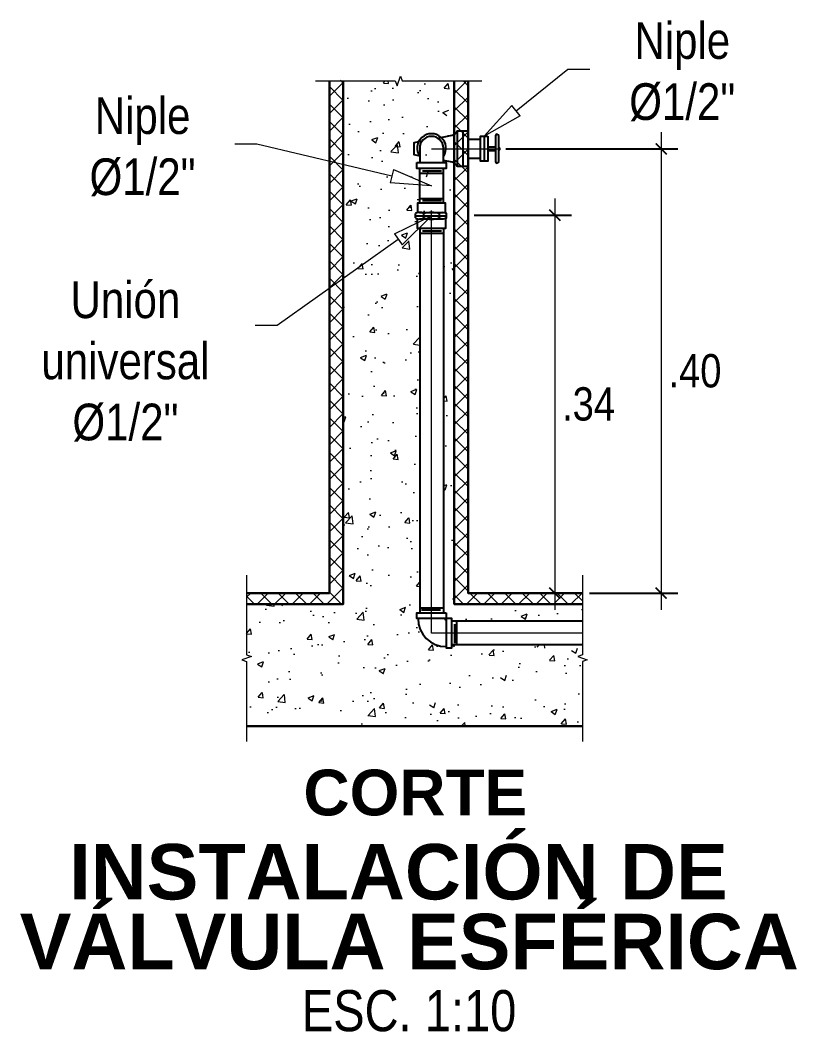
# Model space of a CAD drawing. Header units: metres. Extents: x 800066 to 1601495, y 9254195 to 18508415.
# Drawn here: x 800753.164 to 800753.864, y 9254194.941 to 9254195.853 of the extents above; entities that cross this region are included whole.
import ezdxf
from ezdxf import colors
from ezdxf.entities.mleader import LeaderData, LeaderLine
from ezdxf.enums import TextEntityAlignment as Align
from ezdxf.math import Vec2, Vec3

# ---------------------------------------------------------------- set-up
doc = ezdxf.new("R2010")
doc.units = ezdxf.units.M
doc.header["$LTSCALE"] = 0.3
doc.header["$MEASUREMENT"] = 0
doc.header["$PDMODE"] = 2
doc.linetypes.add('TRAZO_Y_PUNTOX2', pattern=[50.8, 25.4, -12.7, 0, -12.7])
for name, color, linetype, lineweight in [('-Acotado', 251, 'Continuous', 5), ('-Textos', 7, 'Continuous', 20), ('FIC-2ES_CONCRETO 210', 251, 'Continuous', 30), ('FIC-2ES_EJES_', 1, 'TRAZO_Y_PUNTOX2', 5), ('FIC-2ES_HATCH_', 252, 'Continuous', 5)]:
    doc.layers.add(name, color=color, linetype=linetype, lineweight=lineweight)
doc.layers.add('FIC-2ES_COTAS', color=7, linetype='Continuous', lineweight=5, true_color=0x6b006b)
doc.layers.add('FIC-2ES_TUBERIAS-NUEVAS', color=150, linetype='Continuous')
doc.layers.add('g-textos-titulos', color=4, linetype='Continuous')
doc.styles.add('-Arial Narrow', font='ARIALN.TTF')
doc.styles.add('25-TITULO', font='arialbd.ttf', dxfattribs={"height": 0.1})
doc.styles.add('COTAS Y DIRECTRIZ', font='ARIALN.TTF')
doc.dimstyles.new('FIC - CORTE', dxfattribs={"dimtxt": 2, "dimasz": 1, "dimexe": 1.5, "dimexo": 0.625, "dimgap": 0.9, "dimtad": 2, "dimtih": 1, "dimtoh": 1, "dimzin": 4, "dimdsep": 46, "dimtxsty": 'COTAS Y DIRECTRIZ', "dimblk": 'ARCHTICK', "dimcen": 0.9, "dimdle": 1.5, "dimclrd": 256, "dimclre": 256, "dimclrt": 7, "dimadec": 0, "dimazin": 0, "dimtfac": 1, "dimtix": 1, "dimtmove": 2, "dimatfit": 3, "dimfxl": 1, "dimlwd": 5, "dimarcsym": 0})
pattern_1 = [(45, (800624.179169, 9254018.196447), (-0.0078577241, 0.0078577241), []), (135, (800624.179169, 9254018.196447), (-0.0078577241, -0.0078577241), [])]

# ---------------------------------------------------------------- blocks, each defined once
blk = doc.blocks.new('_ArchTick')
at = {"color": 0, "linetype": 'ByBlock', "const_width": 0.15}
blk.add_lwpolyline([(-0.5, -0.5), (0.5, 0.5)], dxfattribs=at)
blk = doc.blocks.new('*D393')
at = {"layer": 'Defpoints', "color": 0, "lineweight": 13, "transparency": 16777216}
for p in [(800753.56646, 9254195.67723), (800753.56809, 9254195.33649), (800753.6454, 9254195.33649)]:
    blk.add_point(p, dxfattribs=at)
at = {"layer": 'FIC-2ES_COTAS', "color": 252, "lineweight": 5, "transparency": 16777216}
blk.add_line((800753.6454, 9254195.69223), (800753.6454, 9254195.32149), dxfattribs=at)
at = {"layer": 'FIC-2ES_COTAS', "color": 252, "lineweight": -2, "transparency": 16777216}
for p, q in [((800753.57271, 9254195.67723), (800753.6604, 9254195.67723)), ((800753.57434, 9254195.33649), (800753.6604, 9254195.33649))]:
    blk.add_line(p, q, dxfattribs=at)
at = {"layer": 'FIC-2ES_COTAS', "color": 252, "lineweight": 5, "transparency": 16777216, "xscale": 0.01, "yscale": 0.01, "zscale": 0.01}
for p, rotation in [((800753.6454, 9254195.67723), 90), ((800753.6454, 9254195.33649), 270)]:
    blk.add_blockref('_ArchTick', p, dxfattribs=dict(at, rotation=rotation))
at = {"layer": 'FIC-2ES_COTAS', "color": 252, "transparency": 16777216, "insert": (800753.67585, 9254195.50686), "char_height": 0.03, "attachment_point": 5, "style": 'COTAS Y DIRECTRIZ'}
blk.add_mtext('.34', dxfattribs=at)
blk = doc.blocks.new('*D397')
at = {"layer": 'Defpoints', "color": 0, "lineweight": 13, "transparency": 16777216}
for p in [(800753.59496, 9254195.73701), (800753.6704, 9254195.33649), (800753.74132, 9254195.33649)]:
    blk.add_point(p, dxfattribs=at)
at = {"layer": 'FIC-2ES_COTAS', "color": 252, "lineweight": 5, "transparency": 16777216}
blk.add_line((800753.74132, 9254195.75201), (800753.74132, 9254195.32149), dxfattribs=at)
at = {"layer": 'FIC-2ES_COTAS', "color": 252, "lineweight": -2, "transparency": 16777216}
for p, q in [((800753.60121, 9254195.73701), (800753.75632, 9254195.73701)), ((800753.67665, 9254195.33649), (800753.75632, 9254195.33649))]:
    blk.add_line(p, q, dxfattribs=at)
at = {"layer": 'FIC-2ES_COTAS', "color": 252, "lineweight": 5, "transparency": 16777216, "xscale": 0.01, "yscale": 0.01, "zscale": 0.01}
for p, rotation in [((800753.74132, 9254195.73701), 90), ((800753.74132, 9254195.33649), 270)]:
    blk.add_blockref('_ArchTick', p, dxfattribs=dict(at, rotation=rotation))
at = {"layer": 'FIC-2ES_COTAS', "color": 252, "transparency": 16777216, "insert": (800753.77178, 9254195.53675), "char_height": 0.03, "attachment_point": 5, "style": 'COTAS Y DIRECTRIZ'}
blk.add_mtext('.40', dxfattribs=at)
blk = doc.blocks.new('_ClosedBlank')
at = {"color": 0, "linetype": 'ByBlock', "lineweight": -2}
for p, q in [((-1, 0.167), (0, 0)), ((-1, 0.167), (-1, -0.167)), ((0, 0), (-1, -0.167))]:
    blk.add_line(p, q, dxfattribs=at)

msp = doc.modelspace()

# ---------------------------------------------------------------- hatches: boundary and pattern name
at = {"layer": 'FIC-2ES_HATCH_'}
h = msp.add_hatch(dxfattribs=at)
h.set_pattern_fill('AR-CONC', color=256, scale=0.0003)
h.set_pattern_definition([(50, (800624.17917, 9254018.196447), (0.054655401, -0.004781726), [0.005715, -0.062865]), (355, (800624.17917, 9254018.196447), (-0.010573026, 0.057317054), [0.004572, -0.050292175]), (100.451445, (800624.183724, 9254018.19605), (0.044082374, 0.052535326), [0.004857003, -0.053427073]), (46.1842, (800624.17917, 9254018.21169), (0.081323712, -0.012612698), [0.0085725, -0.0942975]), (96.635558, (800624.185946, 9254018.21064), (0.07122124, 0.074227837), [0.007285507, -0.080140682]), (351.18415, (800624.17917, 9254018.21169), (0.07122124, 0.074227837), [0.00685799, -0.07543792]), (21, (800624.18679, 9254018.207877), (0.045484317, -0.030679559), [0.005715, -0.062865]), (326, (800624.18679, 9254018.207877), (0.018540609, 0.05525639), [0.004572, -0.050292]), (71.451445, (800624.19058, 9254018.20532), (0.064024926, 0.024576831), [0.004857003, -0.053426981]), (37.5, (800624.179169, 9254018.196447), (0.000926581, 0.0253665117), [0, -0.0496824, 0, -0.051054, 0, -0.0504825]), (7.5, (800624.17917, 9254018.196447), (0.0200458988, 0.0300541724), [0, -0.0291084, 0, -0.0485394, 0, -0.0192405]), (327.5, (800624.162176, 9254018.196447), (0.0406771786, -0.0017186232), [0, -0.01905, 0, -0.059436, 0, -0.078867]), (317.5, (800624.154556, 9254018.196447), (0.0444387544, 0.0076279473), [0, -0.024765, 0, -0.0394716, 0, -0.056007])])
h.paths.add_polyline_path([(800753.6661, 9254195.27931), (800753.6704, 9254195.28087), (800753.6704, 9254195.28967), (800753.55263, 9254195.28967), (800753.55263, 9254195.28719), (800753.54743, 9254195.28719), (800753.54743, 9254195.28821, -0.414214), (800753.52215, 9254195.31348), (800753.52114, 9254195.31348), (800753.52114, 9254195.31869), (800753.52362, 9254195.31869), (800753.52362, 9254195.66529), (800753.52168, 9254195.66529), (800753.52168, 9254195.67397, -0.068648), (800753.51997, 9254195.67472), (800753.51997, 9254195.67876, -0.068648), (800753.52168, 9254195.67952), (800753.52168, 9254195.68819), (800753.52362, 9254195.68819), (800753.52362, 9254195.71945), (800753.52114, 9254195.71945), (800753.52114, 9254195.72465), (800753.52362, 9254195.72465), (800753.52362, 9254195.7302, -0.01824), (800753.5231, 9254195.73099), (800753.51824, 9254195.73196), (800753.51824, 9254195.7425), (800753.52255, 9254195.74336, -0.498407), (800753.54296, 9254195.74741), (800753.55286, 9254195.74937, 0.071912), (800753.55474, 9254195.75009), (800753.55474, 9254195.79833), (800753.50787, 9254195.79833), (800753.5063, 9254195.80263), (800753.50318, 9254195.79404), (800753.50162, 9254195.79833), (800753.45474, 9254195.79833), (800753.45474, 9254195.32649), (800753.36761, 9254195.32649), (800753.36761, 9254195.28087), (800753.3719, 9254195.27931), (800753.36331, 9254195.27618), (800753.36761, 9254195.27462), (800753.36761, 9254195.21649), (800753.6704, 9254195.21649), (800753.6704, 9254195.27462), (800753.67469, 9254195.27618)])
h.paths.add_polyline_path([(800753.6704, 9254195.32649), (800753.55474, 9254195.32649), (800753.55474, 9254195.72437, 0.071912), (800753.55286, 9254195.72509), (800753.54495, 9254195.72666), (800753.54495, 9254195.72465), (800753.54743, 9254195.72465), (800753.54743, 9254195.71945), (800753.54495, 9254195.71945), (800753.54495, 9254195.68819), (800753.53428, 9254195.68819), (800753.53428, 9254195.67978), (800753.54434, 9254195.67959, -0.139008), (800753.5477, 9254195.67864), (800753.5477, 9254195.67485, -0.139008), (800753.54434, 9254195.6739), (800753.54502, 9254195.67371), (800753.53428, 9254195.67371), (800753.53428, 9254195.66529), (800753.54495, 9254195.66529), (800753.54495, 9254195.31869), (800753.54743, 9254195.31869), (800753.54743, 9254195.31348), (800753.55263, 9254195.31348), (800753.55263, 9254195.31101), (800753.6704, 9254195.31101)], flags=17)
h = msp.add_hatch(dxfattribs=at)
h.set_pattern_fill('ANSI37', color=256, scale=0.0035, style=0)
h.set_pattern_definition(pattern_1)
h.paths.add_polyline_path([(800753.45474, 9254195.79924), (800753.44224, 9254195.79849), (800753.44224, 9254195.33649), (800753.45474, 9254195.33649)])
h = msp.add_hatch(dxfattribs=at)
h.set_pattern_fill('ANSI37', color=256, scale=0.0035, style=0)
h.set_pattern_definition(pattern_1)
h.paths.add_polyline_path([(800753.55474, 9254195.79868), (800753.55474, 9254195.65899), (800753.56724, 9254195.65899), (800753.56724, 9254195.79775)])
h.paths.add_polyline_path([(800753.55474, 9254195.65899), (800753.55474, 9254195.54649), (800753.56724, 9254195.54649), (800753.56724, 9254195.65899)])
h.paths.add_polyline_path([(800753.55474, 9254195.54649), (800753.55474, 9254195.47149), (800753.56724, 9254195.47149), (800753.56724, 9254195.54649)])
h.paths.add_polyline_path([(800753.55474, 9254195.47149), (800753.55474, 9254195.35899), (800753.56724, 9254195.35899), (800753.56724, 9254195.47149)])
h.paths.add_polyline_path([(800753.55474, 9254195.33649), (800753.56724, 9254195.33649), (800753.56724, 9254195.35899), (800753.55474, 9254195.35899)])
h = msp.add_hatch(dxfattribs=at)
h.set_pattern_fill('ANSI37', color=256, scale=0.0035, style=0)
h.set_pattern_definition(pattern_1)
h.paths.add_polyline_path([(800753.45474, 9254195.33649), (800753.36761, 9254195.33649), (800753.36761, 9254195.32649), (800753.45474, 9254195.32649)])
h.paths.add_polyline_path([(800753.6704, 9254195.33649), (800753.55474, 9254195.33649), (800753.55474, 9254195.32649), (800753.6704, 9254195.32649)])

# ---------------------------------------------------------------- linework, layer by layer
at = {"layer": 'FIC-2ES_CONCRETO 210'}
msp.add_line((800753.36761, 9254195.21649), (800753.6704, 9254195.21649), dxfattribs=at)
for points in [[(800753.36761, 9254195.33649), (800753.44224, 9254195.33649), (800753.44224, 9254195.79833)], [(800753.36761, 9254195.32649), (800753.45474, 9254195.32649), (800753.45474, 9254195.79833)], [(800753.6704, 9254195.32649), (800753.55474, 9254195.32649), (800753.55474, 9254195.79833)], [(800753.56724, 9254195.79833), (800753.56724, 9254195.33649), (800753.6704, 9254195.33649)]]:
    msp.add_lwpolyline(points, dxfattribs=at)
at = {"layer": 'FIC-2ES_EJES_', "linetype": 'Continuous'}
for points in [[(800753.42974, 9254195.79833), (800753.50162, 9254195.79833), (800753.50318, 9254195.79404), (800753.5063, 9254195.80263), (800753.50787, 9254195.79833), (800753.57974, 9254195.79833)], [(800753.36761, 9254195.35274), (800753.36761, 9254195.28087), (800753.3719, 9254195.27931), (800753.36331, 9254195.27618), (800753.36761, 9254195.27462), (800753.36761, 9254195.20274)], [(800753.6704, 9254195.35274), (800753.6704, 9254195.28087), (800753.6661, 9254195.27931), (800753.67469, 9254195.27618), (800753.6704, 9254195.27462), (800753.6704, 9254195.20274)]]:
    msp.add_lwpolyline(points, dxfattribs=at)
at = {"layer": 'FIC-2ES_EJES_', "ltscale": 0.05}
msp.add_lwpolyline([(800753.6704, 9254195.30034), (800753.53428, 9254195.30034), (800753.53428, 9254195.73701), (800753.59496, 9254195.73701)], dxfattribs=at)
at = {"layer": 'FIC-2ES_TUBERIAS-NUEVAS'}
for p, q in [((800753.56247, 9254195.75328), (800753.56247, 9254195.72118)), ((800753.56724, 9254195.74571), (800753.57852, 9254195.74571)), ((800753.58184, 9254195.74851), (800753.58184, 9254195.72595)), ((800753.58515, 9254195.73898), (800753.59187, 9254195.73898)), ((800753.58515, 9254195.73548), (800753.59187, 9254195.73548)), ((800753.56724, 9254195.72875), (800753.57852, 9254195.72875)), ((800753.52362, 9254195.68819), (800753.52362, 9254195.71945)), ((800753.52362, 9254195.71522), (800753.54495, 9254195.71522)), ((800753.52615, 9254195.71716), (800753.54319, 9254195.71716)), ((800753.54495, 9254195.68819), (800753.54495, 9254195.71945)), ((800753.52362, 9254195.69242), (800753.54495, 9254195.69242)), ((800753.52615, 9254195.69048), (800753.54319, 9254195.69048)), ((800753.51997, 9254195.67472), (800753.51997, 9254195.67876)), ((800753.52355, 9254195.67978), (800753.54502, 9254195.67978)), ((800753.51997, 9254195.67674), (800753.5477, 9254195.67674)), ((800753.54502, 9254195.67371), (800753.52355, 9254195.67371)), ((800753.52362, 9254195.66529), (800753.52362, 9254195.31858)), ((800753.52362, 9254195.66106), (800753.54495, 9254195.66106)), ((800753.52615, 9254195.663), (800753.54319, 9254195.663)), ((800753.54495, 9254195.66529), (800753.54495, 9254195.31858)), ((800753.54495, 9254195.32292), (800753.52362, 9254195.32292)), ((800753.54242, 9254195.32098), (800753.52538, 9254195.32098)), ((800753.6704, 9254195.31101), (800753.55263, 9254195.31101)), ((800753.55492, 9254195.30847), (800753.55492, 9254195.29143)), ((800753.55686, 9254195.31101), (800753.55686, 9254195.28967)), ((800753.6704, 9254195.28967), (800753.55263, 9254195.28967))]:
    msp.add_line(p, q, dxfattribs=at)
for points in [[(800753.53984, 9254195.74679), (800753.55286, 9254195.74937, 0.23236), (800753.5577, 9254195.75328)], [(800753.54495, 9254195.72465), (800753.54495, 9254195.73769, 1), (800753.52362, 9254195.73769), (800753.52362, 9254195.72465)], [(800753.5577, 9254195.72118, 0.23236), (800753.55286, 9254195.72509), (800753.54495, 9254195.72666)], [(800753.54099, 9254195.67485, 0.283494), (800753.5477, 9254195.67485), (800753.5477, 9254195.67864, 0.283494), (800753.54099, 9254195.67864)]]:
    msp.add_lwpolyline(points, format="xyb", dxfattribs=at)
for points in [[(800753.56724, 9254195.72118), (800753.5577, 9254195.72118), (800753.5577, 9254195.75328), (800753.56724, 9254195.75328)], [(800753.52567, 9254195.74398), (800753.51824, 9254195.7425), (800753.51824, 9254195.73196), (800753.52362, 9254195.73089)], [(800753.54689, 9254195.67952), (800753.54689, 9254195.68819), (800753.52168, 9254195.68819), (800753.52168, 9254195.67952)], [(800753.54689, 9254195.67397), (800753.54689, 9254195.66529), (800753.52168, 9254195.66529), (800753.52168, 9254195.67397)]]:
    msp.add_lwpolyline(points, dxfattribs=at)
for points in [[(800753.58515, 9254195.74851), (800753.58515, 9254195.72595), (800753.57852, 9254195.72595), (800753.57852, 9254195.74851)], [(800753.52114, 9254195.72465), (800753.54743, 9254195.72465), (800753.54743, 9254195.71945), (800753.52114, 9254195.71945)], [(800753.54743, 9254195.31869), (800753.54743, 9254195.28719), (800753.55263, 9254195.28719), (800753.55263, 9254195.31348), (800753.52114, 9254195.31348), (800753.52114, 9254195.31869)]]:
    msp.add_lwpolyline(points, close=True, dxfattribs=at)
for points in [[(800753.59187, 9254195.74872), (800753.59187, 9254195.72574, 1), (800753.59496, 9254195.72574), (800753.59496, 9254195.74872, 1)], [(800753.52713, 9254195.67472, 0.141747), (800753.54144, 9254195.67472), (800753.54144, 9254195.67876, 0.141747), (800753.52713, 9254195.67876)]]:
    msp.add_lwpolyline(points, format="xyb", close=True, dxfattribs=at)
for centre, radius, start, end in [((800753.53428, 9254195.73769), 0.01303, 324.9293, 215.0707), ((800753.52355, 9254195.67296), 0.00682, 58.3446, 121.6554), ((800753.52355, 9254195.68052), 0.00682, 238.3446, 301.6554), ((800753.54743, 9254195.31348), 0.02528, 180, 270), ((800753.54743, 9254195.31348), 0.00101, 180, 270)]:
    msp.add_arc(centre, radius, start, end, dxfattribs=at)
msp.add_ellipse((800753.59496, 9254195.73723), major_axis=(0, 0.00152), ratio=0.487557, start_param=3.141593, end_param=6.283185, dxfattribs=at)

# ---------------------------------------------------------------- texts
at = {"layer": '-Textos', "lineweight": 5, "style": '-Arial Narrow'}
msp.add_text('ESC. 1:10', height=0.037039, dxfattribs=at).set_placement((800753.51405, 9254194.9599), align=Align.MIDDLE_CENTER)
at = {"layer": 'g-textos-titulos', "color": 219, "lineweight": 5, "true_color": 0x642165, "style": '25-TITULO'}
for s, height, p in [('CORTE', 0.041256, (800753.51968, 9254195.15662)), ('INSTALACIÓN DE ', 0.05, (800753.51422, 9254195.08519)), ('VÁLVULA ESFÉRICA', 0.05, (800753.51422, 9254195.02225))]:
    msp.add_text(s, height=height, dxfattribs=at).set_placement(p, align=Align.MIDDLE_CENTER)

# ---------------------------------------------------------------- dimensions: what is measured, and where the dimension line sits
at = {"layer": 'FIC-2ES_COTAS'}
for base, p1, p2, picture, middle in [((800753.74132, 9254195.33649), (800753.59496, 9254195.73701), (800753.6704, 9254195.33649), '*D397', (800753.77178, 9254195.53675)), ((800753.6454, 9254195.33649), (800753.56646, 9254195.67723), (800753.56809, 9254195.33649), '*D393', (800753.67585, 9254195.50686))]:
    dim = msp.add_linear_dim(base=base, p1=p1, p2=p2, angle=90, dimstyle='FIC - CORTE', override={"dimtxt": 3, "dimclrd": 252, "dimclre": 252, "dimclrt": 252}, dxfattribs=at)
    dim.commit()
    dim.dimension.update_dxf_attribs({"geometry": picture, "text_midpoint": middle})

# ---------------------------------------------------------------- leaders
at = {"layer": '-Acotado'}
ml = msp.add_multileader_mtext('Standard', dxfattribs=at)
ml.set_content('Niple {\\A1;%%C1/2"\\Fromans|c0;\\W0.8; }', color=7, style='-Arial Narrow')
ml.set_leader_properties(color=7, linetype='ByLayer', lineweight=0)
ml.set_arrow_properties(name='CLOSEDBLANK')
ml.build(insert=Vec2(0, 0))
ml.multileader.update_dxf_attribs({"has_dogleg": 0, "text_left_attachment_type": 6, "text_right_attachment_type": 6, "dogleg_length": 0, "arrow_head_size": 0.03673, "scale": 0.025})
ctx = ml.context
ctx.base_point, ctx.scale, ctx.char_height, ctx.arrow_head_size, ctx.landing_gap_size, ctx.plane_origin = Vec3(800753.65726, 9254195.80907), 0.025, 0.0330591, 0.03673, 0.00918, Vec3(800751.59976, 9254196.57794)
ctx.left_attachment, ctx.right_attachment, ctx.text_align_type = 6, 6, 1
notes = []
notes.append((ctx, [(0, (1, 1, 0), (800753.65726, 9254195.80907), (1, 0), 0, [(0, [(800753.58184, 9254195.74851)], 0, [])])]))
ctx.mtext.insert, ctx.mtext.width, ctx.mtext.alignment, ctx.mtext.flow_direction = Vec3(800753.76033, 9254195.8513), 0.4211268, 2, 5
ml = msp.add_multileader_mtext('Standard', dxfattribs=at)
ml.set_content('Niple {\\A1;%%C1/2"\\Fromans|c0;\\W0.8; }', color=7, style='-Arial Narrow')
ml.set_leader_properties(color=7, linetype='ByLayer', lineweight=0)
ml.set_arrow_properties(name='CLOSEDBLANK')
ml.build(insert=Vec2(0, 0))
ml.multileader.update_dxf_attribs({"has_dogleg": 0, "text_left_attachment_type": 6, "text_right_attachment_type": 6, "dogleg_length": 0, "arrow_head_size": 0.03673, "scale": 0.025})
ctx = ml.context
ctx.base_point, ctx.scale, ctx.char_height, ctx.arrow_head_size, ctx.landing_gap_size, ctx.plane_origin = Vec3(800753.17074, 9254195.74135), 0.025, 0.0330591, 0.03673, 0.00918, Vec3(800751.1057, 9254196.54797)
ctx.left_attachment, ctx.right_attachment, ctx.text_align_type = 6, 6, 1
notes.append((ctx, [(1, (1, 1, 0), (800753.37688, 9254195.74135), (-1, 0), 0, [(0, [(800753.53428, 9254195.70382)], 0, [])])]))
ctx.mtext.insert, ctx.mtext.width, ctx.mtext.alignment, ctx.mtext.flow_direction = Vec3(800753.27381, 9254195.78358), 0.4211268, 2, 5
ml = msp.add_multileader_mtext('Standard', dxfattribs=at)
ml.set_content('Unión universal\\P{\\A1;%%C1/2"\\Fromans|c0;\\W0.8; }', color=7, style='-Arial Narrow')
ml.set_leader_properties(color=7, linetype='ByLayer', lineweight=0)
ml.set_arrow_properties(name='CLOSEDBLANK')
ml.build(insert=Vec2(0, 0))
ml.multileader.update_dxf_attribs({"has_dogleg": 0, "text_left_attachment_type": 6, "text_right_attachment_type": 6, "dogleg_length": 0, "arrow_head_size": 0.03673, "scale": 0.025})
ctx = ml.context
ctx.base_point, ctx.scale, ctx.char_height, ctx.arrow_head_size, ctx.landing_gap_size, ctx.plane_origin = Vec3(800753.12151, 9254195.57782), 0.025, 0.0330591, 0.03673, 0.00918, Vec3(800751.09855, 9254196.44563)
ctx.left_attachment, ctx.right_attachment, ctx.text_align_type = 6, 6, 1
notes.append((ctx, [(1, (1, 1, 0), (800753.39524, 9254195.57782), (-1, 0), 0, [(0, [(800753.53428, 9254195.67674)], 0, [])])]))
ctx.mtext.insert, ctx.mtext.width, ctx.mtext.alignment, ctx.mtext.flow_direction = Vec3(800753.25837, 9254195.61749), 0.4211268, 2, 5
for ctx, leaders in notes:
    for number, flags, end, landing, length, lines in leaders:
        leader = LeaderData()
        leader.index, (leader.has_last_leader_line, leader.has_dogleg_vector, leader.attachment_direction) = number, flags
        leader.last_leader_point, leader.dogleg_vector, leader.dogleg_length = Vec3(end), Vec3(landing), length
        for number, points, colour, breaks in lines:
            line = LeaderLine()
            line.index, line.vertices, line.color, line.breaks = number, Vec3.list(points), colors.encode_raw_color(colour), breaks
            leader.lines.append(line)
        ctx.leaders.append(leader)

doc.saveas('drawing.dxf')
